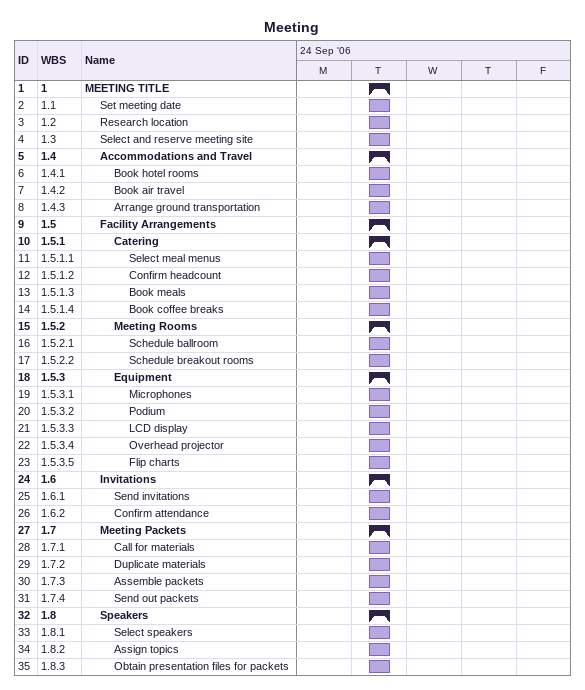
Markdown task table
Meeting

| ID | WBS | Task | Start | Finish |
|---|---|---|---|---|
| 1 | 1 | **MEETING TITLE** | 2006-09-26 | 2006-09-26 |
| 2 | 1.1 | Set meeting date | 2006-09-26 | 2006-09-26 |
| 3 | 1.2 | Research location | 2006-09-26 | 2006-09-26 |
| 4 | 1.3 | Select and reserve meeting site | 2006-09-26 | 2006-09-26 |
| 5 | 1.4 | **Accommodations and Travel** | 2006-09-26 | 2006-09-26 |
| 6 | 1.4.1 | Book hotel rooms | 2006-09-26 | 2006-09-26 |
| 7 | 1.4.2 | Book air travel | 2006-09-26 | 2006-09-26 |
| 8 | 1.4.3 | Arrange ground transportation | 2006-09-26 | 2006-09-26 |
| 9 | 1.5 | **Facility Arrangements** | 2006-09-26 | 2006-09-26 |
| 10 | 1.5.1 | **Catering** | 2006-09-26 | 2006-09-26 |
| 11 | 1.5.1.1 | Select meal menus | 2006-09-26 | 2006-09-26 |
| 12 | 1.5.1.2 | Confirm headcount | 2006-09-26 | 2006-09-26 |
| 13 | 1.5.1.3 | Book meals | 2006-09-26 | 2006-09-26 |
| 14 | 1.5.1.4 | Book coffee breaks | 2006-09-26 | 2006-09-26 |
| 15 | 1.5.2 | **Meeting Rooms** | 2006-09-26 | 2006-09-26 |
| 16 | 1.5.2.1 | Schedule ballroom | 2006-09-26 | 2006-09-26 |
| 17 | 1.5.2.2 | Schedule breakout rooms | 2006-09-26 | 2006-09-26 |
| 18 | 1.5.3 | **Equipment** | 2006-09-26 | 2006-09-26 |
| 19 | 1.5.3.1 | Microphones | 2006-09-26 | 2006-09-26 |
| 20 | 1.5.3.2 | Podium | 2006-09-26 | 2006-09-26 |
| 21 | 1.5.3.3 | LCD display | 2006-09-26 | 2006-09-26 |
| 22 | 1.5.3.4 | Overhead projector | 2006-09-26 | 2006-09-26 |
| 23 | 1.5.3.5 | Flip charts | 2006-09-26 | 2006-09-26 |
| 24 | 1.6 | **Invitations** | 2006-09-26 | 2006-09-26 |
| 25 | 1.6.1 | Send invitations | 2006-09-26 | 2006-09-26 |
| 26 | 1.6.2 | Confirm attendance | 2006-09-26 | 2006-09-26 |
| 27 | 1.7 | **Meeting Packets** | 2006-09-26 | 2006-09-26 |
| 28 | 1.7.1 | Call for materials | 2006-09-26 | 2006-09-26 |
| 29 | 1.7.2 | Duplicate materials | 2006-09-26 | 2006-09-26 |
| 30 | 1.7.3 | Assemble packets | 2006-09-26 | 2006-09-26 |
| 31 | 1.7.4 | Send out packets | 2006-09-26 | 2006-09-26 |
| 32 | 1.8 | **Speakers** | 2006-09-26 | 2006-09-26 |
| 33 | 1.8.1 | Select speakers | 2006-09-26 | 2006-09-26 |
| 34 | 1.8.2 | Assign topics | 2006-09-26 | 2006-09-26 |
| 35 | 1.8.3 | Obtain presentation files for packets | 2006-09-26 | 2006-09-26 |
